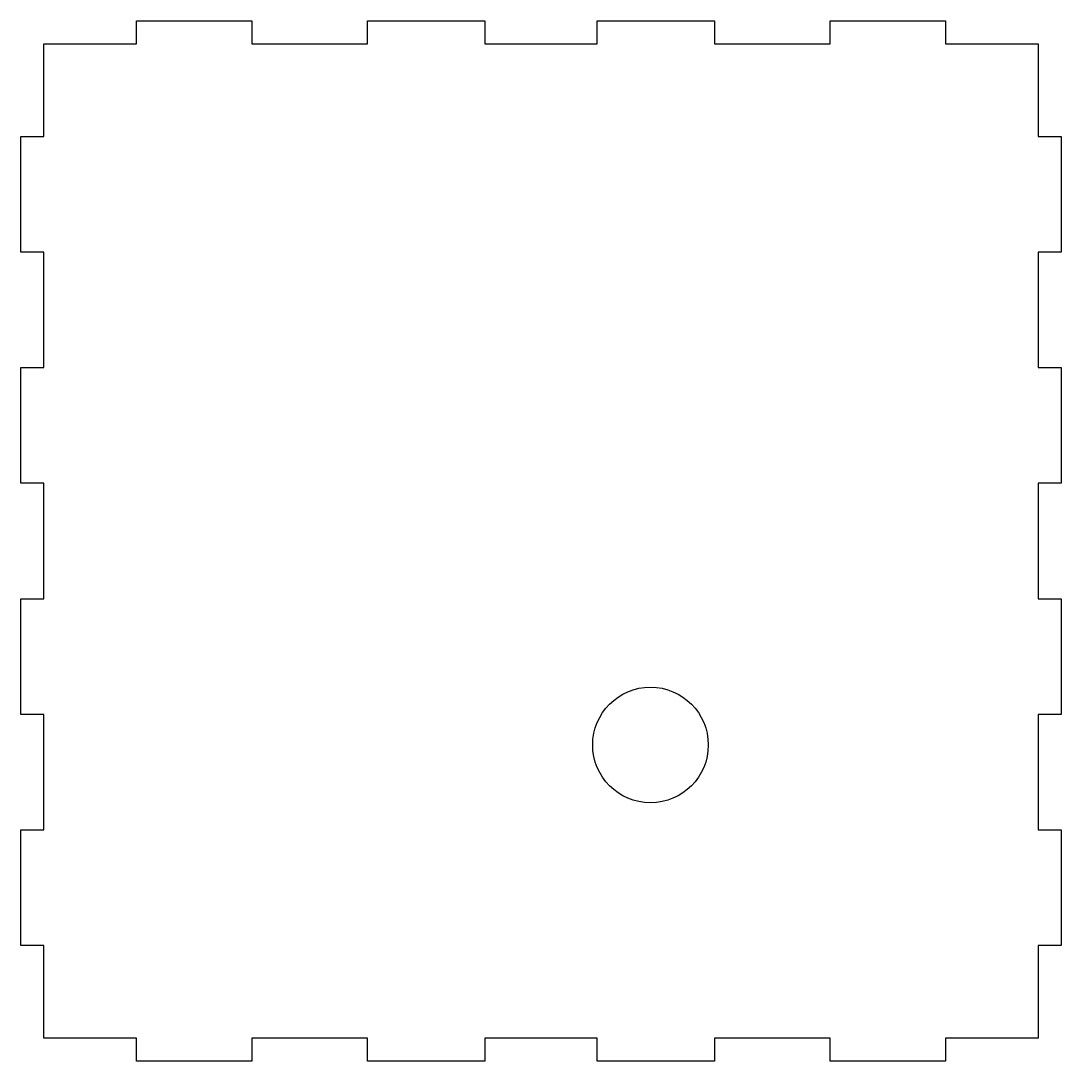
# Model space of a CAD drawing. Header units: millimetres. Extents: x -90 to 0, y 0 to 90.
import ezdxf

# ---------------------------------------------------------------- set-up
doc = ezdxf.new("R2010")
doc.units = ezdxf.units.MM
doc.layers.get('0').update_dxf_attribs({"linetype": 'CONTINUOUS'})

msp = doc.modelspace()

# ---------------------------------------------------------------- linework, layer by layer
msp.add_lwpolyline([(-10, 2), (-10, 0), (-19.991, 0), (-19.991, 2), (-29.991, 2), (-29.991, 0), (-40.139, 0), (-40.139, 2), (-49.861, 2), (-49.861, 0), (-60.009, 0), (-60.009, 2), (-70.009, 2), (-70.009, 0), (-80, 0), (-80, 2), (-88, 2), (-88, 10), (-90, 10), (-90, 20), (-88, 20), (-88, 30), (-90, 30), (-90, 40), (-88, 40), (-88, 50), (-90, 50), (-90, 60), (-88, 60), (-88, 70), (-90, 70), (-90, 80), (-88, 80), (-88, 88), (-80, 88), (-80, 90), (-70.009, 90), (-70.009, 88), (-60.009, 88), (-60.009, 90), (-49.861, 90), (-49.861, 88), (-40.139, 88), (-40.139, 90), (-29.991, 90), (-29.991, 88), (-19.991, 88), (-19.991, 90), (-10, 90), (-10, 88), (-2, 88), (-2, 80), (0, 80), (0, 70), (-2, 70), (-2, 60), (0, 60), (0, 50), (-2, 50), (-2, 40), (0, 40), (0, 30), (-2, 30), (-2, 20), (0, 20), (0, 10), (-2, 10), (-2, 2)], close=True)
msp.add_circle((-35.528, 27.358), 5)

doc.saveas('drawing.dxf')
